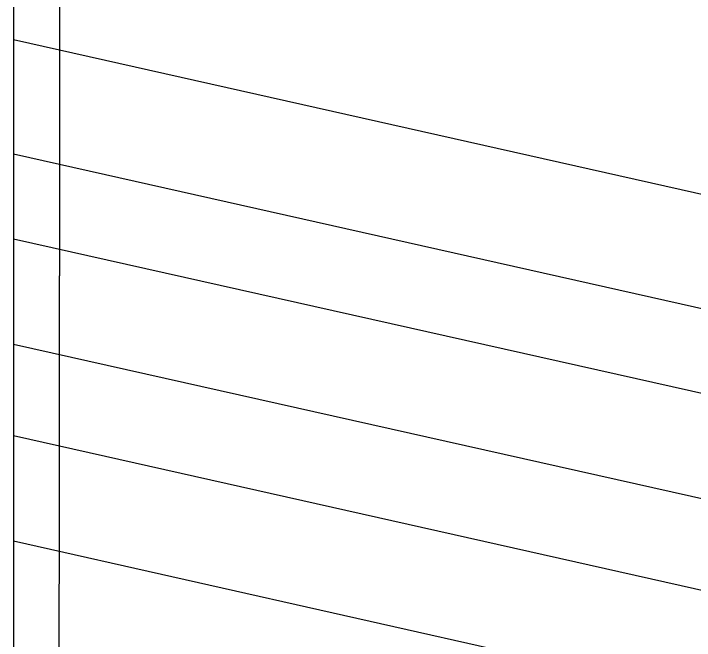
# Model space of a CAD drawing. Header units: millimetres. Extents: x -5096 to 255006, y -2833 to 77941.
# Drawn here: x 212116 to 215406, y 38000 to 41028 of the extents above; entities that cross this region are included whole.
import ezdxf

# ---------------------------------------------------------------- set-up
doc = ezdxf.new("R2010")
doc.units = ezdxf.units.MM
doc.linetypes.add('DASH', pattern=[0.35, 0.25, -0.1])

# ---------------------------------------------------------------- blocks, each defined once
blk = doc.blocks.new('A$C502410BE')
for p, q in [((13107.1, 12712), (13107.1, 5051.5)), ((13107.1, 12388), (17187.6, 11471.7)), ((13107.1, 11834.8), (17187.6, 10918.5)), ((13107.1, 11425.4), (17187.6, 10509.1)), ((13107.1, 10916.5), (17187.6, 10000.1)), ((13107.1, 10473.9), (17187.6, 9557.6)), ((13107.1, 9964.9), (17187.6, 9048.6))]:
    blk.add_line(p, q)
at = {"linetype": 'DASH'}
blk.add_line((13329.7, 12712), (13321.4, 5051.5), dxfattribs=at)

msp = doc.modelspace()

# ---------------------------------------------------------------- block references
msp.add_blockref('A$C502410BE', (199008.6, 28515))

doc.saveas('drawing.dxf')
